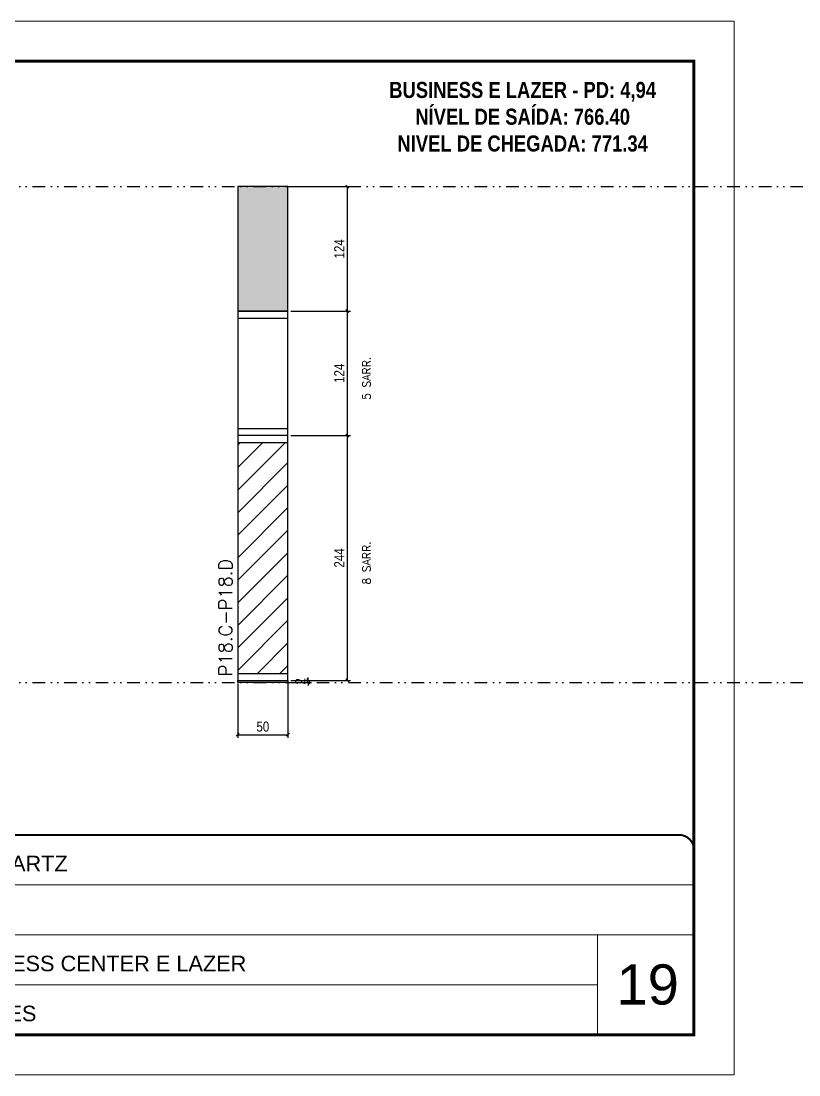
# Model space of a CAD drawing. Extents: x 13379 to 23315, y 867 to 16997.
# Drawn here: x 18344 to 19119, y 11204 to 12254 of the extents above; entities that cross this region are included whole.
import ezdxf

# ---------------------------------------------------------------- set-up
doc = ezdxf.new("R2010")
doc.units = 0
for name, pattern in [('CONTINUO', [0]), ('DASHED', [0.75, 0.5, -0.25]), ('DIVIDE2', [0.625, 0.25, -0.125, 0, -0.125, 0, -0.125])]:
    doc.linetypes.add(name, pattern=pattern)
for name, color, linetype, lineweight in [('CARIMBO', 255, 'Continuous', 9), ('Folhas', 255, 'Continuous', 9), ('Hachura', 251, 'Continuous', 9), ('SARRAFO DE PRESSAO', 251, 'DASHED', 9), ('Texto Seção', 7, 'Continuous', 15)]:
    doc.layers.add(name, color=color, linetype=linetype, lineweight=lineweight)
for name, color, linetype in [('COTA', 241, 'Continuous'), ('NOMENCLATURA', 7, 'Continuous'), ('Nível', 160, 'Continuous'), ('Painéis', 200, 'Continuous'), ('SARR_2.2x7', 40, 'Continuous')]:
    doc.layers.add(name, color=color, linetype=linetype)
doc.styles.add('ARIAL', font='arial.ttf')
doc.styles.add('COTA TECNICA', font='techl___.ttf', dxfattribs={"height": 10})
doc.styles.add('COTA TECNICA-50', font='techl___.ttf', dxfattribs={"height": 10})
doc.styles.add('REGUA-120', font='ROMANS.shx', dxfattribs={"height": 15})
doc.styles.add('ROMANC', font='techb___.ttf', dxfattribs={"height": 2.5})
doc.styles.add('ROMANS', font='romans.shx')
doc.styles.add('Tecnologia', font='')
doc.styles.get('Tecnologia').set_extended_font_data('Forgotten Futurist')
doc.dimstyles.new('COTA PAINEL-50', dxfattribs={"dimtxt": 10, "dimasz": 3, "dimexe": 3, "dimexo": 3, "dimgap": 3, "dimtad": 1, "dimdec": 1, "dimzin": 12, "dimdsep": 46, "dimtxsty": 'COTA TECNICA-50', "dimblk1": 'OBLIQUE', "dimblk2": 'OBLIQUE', "dimsah": 1, "dimcen": 0.9, "dimclrd": 4, "dimclre": 4, "dimclrt": 240, "dimadec": 1, "dimazin": 3, "dimtfac": 1, "dimtdec": 1, "dimtmove": 0, "dimatfit": 3, "dimfxl": 1, "dimtolj": 1, "dimtzin": 12, "dimarcsym": 0})
doc.dimstyles.new('PAINEL', dxfattribs={"dimtxt": 10, "dimasz": 3, "dimexe": 3, "dimexo": 3, "dimgap": 3, "dimtad": 1, "dimdec": 1, "dimzin": 12, "dimdsep": 46, "dimtxsty": 'COTA TECNICA', "dimblk1": 'OBLIQUE', "dimblk2": 'OBLIQUE', "dimsah": 1, "dimcen": 0.9, "dimclrd": 4, "dimclre": 4, "dimclrt": 240, "dimadec": 1, "dimazin": 3, "dimtfac": 1, "dimtdec": 1, "dimtmove": 0, "dimatfit": 3, "dimfxl": 1, "dimtolj": 1, "dimtzin": 12, "dimarcsym": 0})

# ---------------------------------------------------------------- blocks, each defined once
blk = doc.blocks.new('9999999999')
at = {"color": 30, "linetype": 'CONTINUO'}
for p, q in [((98564.6, 34230.2), (98564.6, 34429.4)), ((98564.6, 34379.6), (99584, 34379.6)), ((98564.6, 34329.8), (99488, 34329.8)), ((99584, 34329.8), (99488, 34329.8)), ((99488, 34329.8), (99488, 34230.2)), ((98564.6, 34280), (99488, 34280))]:
    blk.add_line(p, q, dxfattribs=at)
at = {"color": 30, "linetype": 'CONTINUO', "const_width": 2}
blk.add_lwpolyline([(99584, 34230.2), (99584, 34414.4, 0.414214), (99569, 34429.4), (98229, 34429.4, 0.414214), (98214, 34414.4), (98214, 34245.2, 0.414214), (98229, 34230.2), (99584, 34230.2)], format="xyb", dxfattribs=at)
at = {"layer": 'Folhas'}
blk.add_lwpolyline([(98139, 34190.2), (99624, 34190.2), (99624, 35240.2), (98139, 35240.2)], close=True, dxfattribs=at)
at = {"layer": 'Folhas', "color": 30, "const_width": 3}
blk.add_lwpolyline([(98214, 34230.2), (99584, 34230.2), (99584, 35200.2), (98214, 35200.2)], close=True, dxfattribs=at)
at = {"color": 7, "linetype": 'Continuous', "ltscale": 5, "style": 'ARIAL'}
for s, height, p in [('SCHWARTZ', 15.48, (98837.7, 34393.1)), ('GWT', 15.48, (98837.7, 34343.3)), ('BUSINESS CENTER E LAZER', 15.483, (98837.7, 34293.5)), ('NOVA SISTEMAS CONSTRUTIVOS', 11.059, (98263.2, 34267.2)), ('PILARES', 15.48, (98837.7, 34243.7))]:
    blk.add_text(s, height=height, dxfattribs=at).set_placement(p)
at = {"layer": 'Folhas', "color": 7, "style": 'Tecnologia', "width": 1.5}
for s, p in [('CLIENTE:', (98573.7, 34397.2)), ('OBRA:', (98573.7, 34347.3)), ('PAVIMENTO:', (98573.7, 34297.5)), ('PROJETO:', (98573.7, 34247.7))]:
    blk.add_text(s, height=14, dxfattribs=at).set_placement(p)
blk = doc.blocks.new('_Oblique')
at = {"color": 0, "linetype": 'ByBlock', "lineweight": -2}
blk.add_line((-0.5, -0.5), (0.5, 0.5), dxfattribs=at)
blk = doc.blocks.new('*D585')
at = {"layer": 'COTA', "color": 4, "lineweight": -2, "transparency": 16777216}
for p, q in [((18613.1, 12089.3), (18672.3, 12089.3)), ((18669.3, 11965.3), (18669.3, 12089.3)), ((18613.1, 11965.3), (18672.3, 11965.3))]:
    blk.add_line(p, q, dxfattribs=at)
at = {"layer": 'Defpoints', "color": 0, "transparency": 16777216}
for p in [(18610.1, 12089.3), (18669.3, 12089.3), (18610.1, 11965.3)]:
    blk.add_point(p, dxfattribs=at)
at = {"layer": 'COTA', "color": 4, "lineweight": -2, "transparency": 16777216, "xscale": 3, "yscale": 3, "zscale": 3}
for p, rotation in [((18669.3, 12089.3), 90), ((18669.3, 11965.3), 270)]:
    blk.add_blockref('_Oblique', p, dxfattribs=dict(at, rotation=rotation))
at = {"layer": 'COTA', "color": 240, "transparency": 16777216, "insert": (18661.2, 12027.3), "char_height": 10, "attachment_point": 5, "rotation": 90, "style": 'COTA TECNICA'}
blk.add_mtext('\\A1;124', dxfattribs=at)
blk = doc.blocks.new('*D586')
at = {"layer": 'COTA', "color": 4, "lineweight": -2, "transparency": 16777216}
for p, q in [((18560.1, 11594.3), (18560.1, 11540.1)), ((18610.1, 11594.3), (18610.1, 11540.1)), ((18560.1, 11543.1), (18610.1, 11543.1))]:
    blk.add_line(p, q, dxfattribs=at)
at = {"layer": 'Defpoints', "color": 0, "transparency": 16777216}
for p in [(18560.1, 11597.3), (18610.1, 11597.3), (18610.1, 11543.1)]:
    blk.add_point(p, dxfattribs=at)
at = {"layer": 'COTA', "color": 4, "lineweight": -2, "transparency": 16777216, "xscale": 3, "yscale": 3, "zscale": 3, "rotation": 180}
blk.add_blockref('_Oblique', (18560.1, 11543.1), dxfattribs=at)
at = {"layer": 'COTA', "color": 4, "lineweight": -2, "transparency": 16777216, "xscale": 3, "yscale": 3, "zscale": 3}
blk.add_blockref('_Oblique', (18610.1, 11543.1), dxfattribs=at)
at = {"layer": 'COTA', "color": 240, "transparency": 16777216, "insert": (18585.1, 11551.2), "char_height": 10, "attachment_point": 5, "style": 'COTA TECNICA'}
blk.add_mtext('\\A1;50', dxfattribs=at)
blk = doc.blocks.new('*D587')
at = {"layer": 'COTA', "color": 4, "lineweight": -2, "transparency": 16777216}
for p, q in [((18613.1, 11841.3), (18672.3, 11841.3)), ((18669.3, 11597.3), (18669.3, 11841.3)), ((18613.1, 11597.3), (18672.3, 11597.3))]:
    blk.add_line(p, q, dxfattribs=at)
at = {"layer": 'Defpoints', "color": 0, "transparency": 16777216}
for p in [(18610.1, 11841.3), (18669.3, 11841.3), (18610.1, 11597.3)]:
    blk.add_point(p, dxfattribs=at)
at = {"layer": 'COTA', "color": 4, "lineweight": -2, "transparency": 16777216, "xscale": 3, "yscale": 3, "zscale": 3}
for p, rotation in [((18669.3, 11841.3), 90), ((18669.3, 11597.3), 270)]:
    blk.add_blockref('_Oblique', p, dxfattribs=dict(at, rotation=rotation))
at = {"layer": 'COTA', "color": 240, "transparency": 16777216, "insert": (18661.2, 11719.3), "char_height": 10, "attachment_point": 5, "rotation": 90, "style": 'COTA TECNICA'}
blk.add_mtext('\\A1;244', dxfattribs=at)
blk = doc.blocks.new('*D588')
at = {"layer": 'COTA', "color": 4, "lineweight": -2, "transparency": 16777216}
for p, q in [((18613.1, 11965.3), (18672.3, 11965.3)), ((18669.3, 11841.3), (18669.3, 11965.3)), ((18613.1, 11841.3), (18672.3, 11841.3))]:
    blk.add_line(p, q, dxfattribs=at)
at = {"layer": 'Defpoints', "color": 0, "transparency": 16777216}
for p in [(18610.1, 11965.3), (18669.3, 11965.3), (18610.1, 11841.3)]:
    blk.add_point(p, dxfattribs=at)
at = {"layer": 'COTA', "color": 4, "lineweight": -2, "transparency": 16777216, "xscale": 3, "yscale": 3, "zscale": 3}
for p, rotation in [((18669.3, 11965.3), 90), ((18669.3, 11841.3), 270)]:
    blk.add_blockref('_Oblique', p, dxfattribs=dict(at, rotation=rotation))
at = {"layer": 'COTA', "color": 240, "transparency": 16777216, "insert": (18661.2, 11903.3), "char_height": 10, "attachment_point": 5, "rotation": 90, "style": 'COTA TECNICA'}
blk.add_mtext('\\A1;124', dxfattribs=at)
blk = doc.blocks.new('*D589')
at = {"layer": 'COTA', "color": 4, "lineweight": -2, "transparency": 16777216}
for p, q in [((18613.1, 11597.3), (18633.4, 11597.3)), ((18613.1, 11595.3), (18633.4, 11595.3)), ((18630.4, 11597.3), (18630.4, 11600.3)), ((18630.4, 11595.3), (18630.4, 11597.3)), ((18630.4, 11595.3), (18630.4, 11592.3))]:
    blk.add_line(p, q, dxfattribs=at)
at = {"layer": 'Defpoints', "color": 0, "transparency": 16777216}
for p in [(18610.1, 11597.3), (18610.1, 11595.3), (18630.4, 11597.3)]:
    blk.add_point(p, dxfattribs=at)
at = {"layer": 'COTA', "color": 4, "lineweight": -2, "transparency": 16777216, "xscale": 3, "yscale": 3, "zscale": 3}
for p, rotation in [((18630.4, 11597.3), 270), ((18630.4, 11595.3), 90)]:
    blk.add_blockref('_Oblique', p, dxfattribs=dict(at, rotation=rotation))
at = {"layer": 'COTA', "color": 240, "transparency": 16777216, "insert": (18622.4, 11596.3), "char_height": 10, "attachment_point": 5, "rotation": 90, "style": 'COTA TECNICA-50'}
blk.add_mtext('\\A1;2', dxfattribs=at)

msp = doc.modelspace()

# ---------------------------------------------------------------- hatches: boundary and pattern name
at = {"layer": 'COTA', "linetype": 'ByBlock'}
h = msp.add_hatch(dxfattribs=at)
h.set_pattern_fill('AR-CONC', color=256, scale=0.03)
h.set_pattern_definition([(50, (-111539.1, -19393.2606), (5.46554007, -0.47817257), [0.5715, -6.2865]), (355, (-111539.1, -19393.2606), (-1.05730264, 5.73170536), [0.4572, -5.02921753]), (100.4514447, (-111538.6447, -19393.3004), (4.40823741, 5.25353256), [0.48570026, -5.34270734]), (46.1842, (-111539.1, -19391.7366), (8.13237123, -1.26126984), [0.85725, -9.42975]), (96.6355576, (-111538.4224, -19391.842), (7.122124, 7.42278374), [0.7285507, -8.01406824]), (351.184151, (-111539.1, -19391.737), (7.122124, 7.42278374), [0.685799, -7.54379196]), (21, (-111538.338, -19392.1176), (4.54843174, -3.06795595), [0.5715, -6.2865]), (326, (-111538.338, -19392.1176), (1.85406085, 5.52563898), [0.4572, -5.0292]), (71.451445, (-111537.959, -19392.373), (6.40249258, 2.45768307), [0.48570026, -5.34269813]), (37.5, (-111539.1001, -19393.2606), (0.092658098, 2.536651166), [0, -4.96824, 0, -5.1054, 0, -5.04825]), (7.5, (-111539.1001, -19393.2606), (2.004589875, 3.005417245), [0, -2.91084, 0, -4.85394, 0, -1.92405]), (327.5, (-111540.7994, -19393.2606), (4.067717855, -0.17186232), [0, -1.905, 0, -5.9436, 0, -7.8867]), (317.5, (-111541.5614, -19393.2606), (4.44387544, 0.76279473), [0, -2.4765, 0, -3.94716, 0, -5.6007])])
h.paths.add_polyline_path([(18610.09, 12089.3), (18560.09, 12089.3), (18560.09, 11965.3), (18610.09, 11965.3)])
at = {"layer": 'Hachura', "linetype": 'ByBlock'}
h = msp.add_hatch(dxfattribs=at)
h.set_pattern_fill('ANSI31', color=256, scale=5)
h.set_pattern_definition([(45, (-51.724, 0), (-11.22532, 11.22532), [])])
h.paths.add_polyline_path([(18610.09, 11834.3), (18560.09, 11834.3), (18560.09, 11604.3), (18610.09, 11604.3)])

# ---------------------------------------------------------------- linework, layer by layer
at = {"layer": 'COTA', "linetype": 'ByBlock'}
msp.add_lwpolyline([(18560.09, 11965.3), (18610.09, 11965.3), (18610.09, 12089.3), (18560.09, 12089.3)], close=True, dxfattribs=at)
at = {"layer": 'Nível', "color": 4, "linetype": 'DIVIDE2', "ltscale": 50}
for p, q in [((17569.5, 12089.3), (21112.79, 12089.3)), ((17569.5, 11595.3), (21112.79, 11595.3))]:
    msp.add_line(p, q, dxfattribs=at)
at = {"layer": 'Painéis'}
msp.add_line((18610.09, 11841.3), (18560.09, 11841.3), dxfattribs=at)
for points in [[(18560.09, 11597.3), (18610.09, 11597.3), (18610.09, 11965.3), (18560.09, 11965.3)], [(18560.09, 11597.3), (18610.09, 11597.3), (18610.09, 11595.3), (18560.09, 11595.3)]]:
    msp.add_lwpolyline(points, close=True, dxfattribs=at)
at = {"layer": 'SARR_2.2x7', "linetype": 'ByBlock'}
for p, q in [((18560.09, 11958.3), (18610.09, 11958.3)), ((18560.09, 11848.3), (18610.09, 11848.3)), ((18560.09, 11834.3), (18610.09, 11834.3)), ((18560.09, 11604.3), (18610.09, 11604.3))]:
    msp.add_line(p, q, dxfattribs=at)

# ---------------------------------------------------------------- block references
at = {"layer": 'SARRAFO DE PRESSAO', "color": 6, "linetype": 'ByBlock'}
msp.add_blockref('9999999999', (-80569.48, -22985.99), dxfattribs=at)

# ---------------------------------------------------------------- texts
at = {"layer": 'CARIMBO', "style": 'ARIAL'}
msp.add_text('19', height=40, dxfattribs=at).set_placement((18937.36, 11274.36))
at = {"layer": 'NOMENCLATURA', "color": 2, "insert": (18843.88, 12220.28), "char_height": 16, "attachment_point": 2, "style": 'ROMANC'}
msp.add_mtext_dynamic_manual_height_columns('\\PBUSINESS E LAZER - PD: 4,94\\PNÍVEL DE SAÍDA: 766.40\\PNIVEL DE CHEGADA: 771.34', width=376.0554, gutter_width=1, heights=[0], dxfattribs=at)
at = {"layer": 'Texto Seção', "linetype": 'Continuous', "style": 'ROMANS'}
for s, p in [('5 SARR.', (18692.43, 11876.68)), ('8 SARR.', (18692.43, 11692.68))]:
    msp.add_text(s, height=8, rotation=90, dxfattribs=at).set_placement(p)
at = {"layer": 'Texto Seção', "insert": (18541.41, 11601.45), "char_height": 13, "width": 285.3299, "attachment_point": 1, "rotation": 90, "style": 'REGUA-120'}
msp.add_mtext('P18.C-P18.D', dxfattribs=at)

# ---------------------------------------------------------------- dimensions: what is measured, and where the dimension line sits
at = {"layer": 'COTA'}
for base, p1, p2, picture, middle in [((18669.27, 12089.3), (18610.09, 11965.3), (18610.09, 12089.3), '*D585', (18661.2, 12027.3)), ((18669.27, 11965.3), (18610.09, 11841.3), (18610.09, 11965.3), '*D588', (18661.2, 11903.3)), ((18669.27, 11841.3), (18610.09, 11597.3), (18610.09, 11841.3), '*D587', (18661.2, 11719.3))]:
    dim = msp.add_linear_dim(base=base, p1=p1, p2=p2, angle=90, dimstyle='PAINEL', override={"dimarcsym": 2}, dxfattribs=at)
    dim.commit()
    dim.dimension.update_dxf_attribs({"geometry": picture, "text_midpoint": middle})
dim = msp.add_linear_dim(base=(18610.09, 11543.13), p1=(18560.09, 11597.3), p2=(18610.09, 11597.3), dimstyle='PAINEL', override={"dimarcsym": 2}, dxfattribs=at)
dim.commit()
dim.dimension.update_dxf_attribs({"geometry": '*D586', "text_midpoint": (18585.09, 11551.24)})
dim = msp.add_linear_dim(base=(18630.44, 11597.3), p1=(18610.09, 11595.3), p2=(18610.09, 11597.3), angle=90, dimstyle='COTA PAINEL-50', dxfattribs=at)
dim.commit()
dim.dimension.update_dxf_attribs({"geometry": '*D589', "text_midpoint": (18630.44, 11596.3), "dimtype": 160})

doc.saveas('drawing.dxf')
